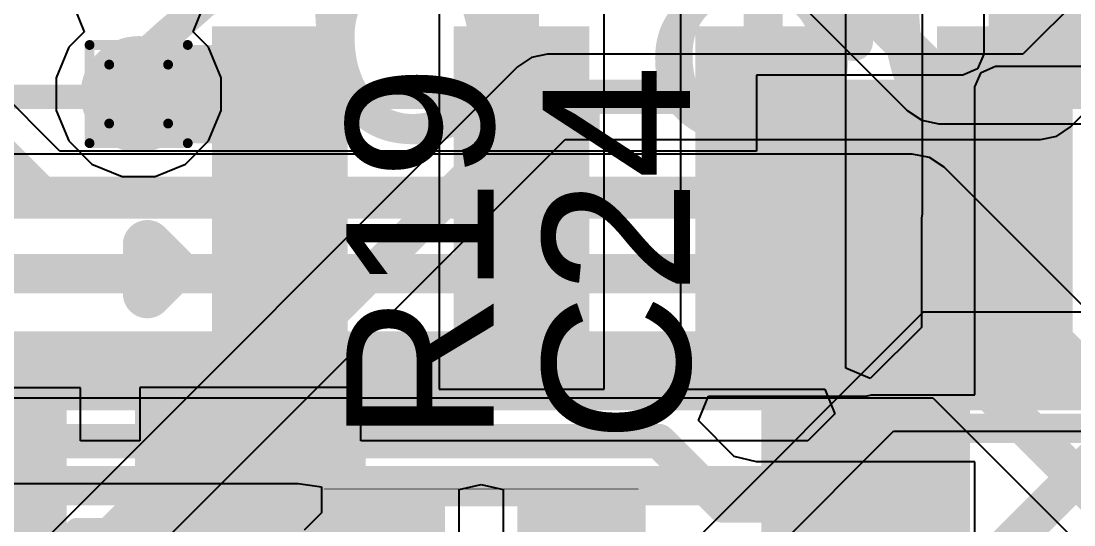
# Model space of a CAD drawing. Header units: inches. Extents: x -11 to 5433, y -4 to 5447.
# Drawn here: x 39.7 to 45.15, y 27.78 to 30.39 of the extents above; entities that cross this region are included whole.
import ezdxf

# ---------------------------------------------------------------- set-up
doc = ezdxf.new("R2010")
doc.units = ezdxf.units.IN
for name, color, linetype in [('Bottom Layer', 5, 'Continuous'), ('Bottom Overlay', 54, 'Continuous'), ('Bottom Paste', 16, 'Continuous'), ('Bottom Solder', 6, 'Continuous'), ('Dimensions', 6, 'Continuous'), ('Drill Drawing', 1, 'Continuous'), ('Ground', 16, 'Continuous'), ('Mechanical 4', 56, 'Continuous'), ('Power', 76, 'Continuous'), ('Top Layer', 1, 'Continuous'), ('Top Overlay', 2, 'Continuous'), ('Top Paste', 8, 'Continuous'), ('Top Solder', 216, 'Continuous'), ('Via Holes', 16, 'Continuous')]:
    doc.layers.add(name, color=color, linetype=linetype)
doc.styles.add('Arial', font='', dxfattribs={"height": 0.2})
doc.styles.get('Arial').set_extended_font_data('Arial')

# ---------------------------------------------------------------- blocks, each defined once
blk = doc.blocks.new('SM06B_GHS_TB_LF__SN__B_1')
at = {"layer": 'Bottom Layer'}
for points in [[(-3.4255, -0.8994), (-2.8255, -0.8994), (-2.8255, -2.5994), (-3.4255, -2.5994)], [(-2.1755, -0.8994), (-1.5755, -0.8994), (-1.5755, -2.5994), (-2.1755, -2.5994)], [(-0.9253, -0.8994), (-0.3253, -0.8994), (-0.3253, -2.5994), (-0.9253, -2.5994)], [(0.3246, -0.8994), (0.9246, -0.8994), (0.9246, -2.5994), (0.3246, -2.5994)]]:
    blk.add_hatch(color=5, dxfattribs=at).paths.add_polyline_path(points)
at = {"layer": 'Bottom Paste'}
for points in [[(-3.4255, -0.8994), (-2.8255, -0.8994), (-2.8255, -2.5994), (-3.4255, -2.5994)], [(-2.1755, -0.8994), (-1.5755, -0.8994), (-1.5755, -2.5994), (-2.1755, -2.5994)], [(-0.9253, -0.8994), (-0.3253, -0.8994), (-0.3253, -2.5994), (-0.9253, -2.5994)], [(0.3246, -0.8994), (0.9246, -0.8994), (0.9246, -2.5994), (0.3246, -2.5994)]]:
    blk.add_hatch(color=16, dxfattribs=at).paths.add_polyline_path(points)
at = {"layer": 'Bottom Solder'}
for points in [[(-3.4763, -0.8486), (-2.7747, -0.8486), (-2.7747, -2.6502), (-3.4763, -2.6502)], [(-2.2263, -0.8486), (-1.5247, -0.8486), (-1.5247, -2.6502), (-2.2263, -2.6502)], [(-0.9761, -0.8486), (-0.2745, -0.8486), (-0.2745, -2.6502), (-0.9761, -2.6502)], [(0.2738, -0.8486), (0.9754, -0.8486), (0.9754, -2.6502), (0.2738, -2.6502)]]:
    blk.add_hatch(color=6, dxfattribs=at).paths.add_polyline_path(points)
at = {"layer": 'Bottom Overlay'}
for points in [[(-3.8113, -1.978, 0.254, 0.254, 0), (-3.6843, -2.105, 0.254, 0.254, 0)], [(-3.8113, -2.232, 0.254, 0.254, 0), (-3.8113, -1.978, 0.254, 0.254, 0)], [(-3.8113, -2.232, 0.254, 0.254, 0), (-3.6843, -2.105, 0.254, 0.254, 0)]]:
    blk.add_lwpolyline(points, format="xyseb", dxfattribs=at)
for points in [[(-3.8748, -1.978, 0.127, 0.127, 1), (-3.7478, -1.978, 0.127, 0.127, 1)], [(-3.8748, -1.978, 0.127, 0.127, 1), (-3.7478, -1.978, 0.127, 0.127, 1)], [(-3.7478, -2.105, 0.127, 0.127, 1), (-3.6208, -2.105, 0.127, 0.127, 1)], [(-3.7478, -2.105, 0.127, 0.127, 1), (-3.6208, -2.105, 0.127, 0.127, 1)], [(-3.8748, -2.232, 0.127, 0.127, 1), (-3.7478, -2.232, 0.127, 0.127, 1)], [(-3.8748, -2.232, 0.127, 0.127, 1), (-3.7478, -2.232, 0.127, 0.127, 1)]]:
    blk.add_lwpolyline(points, format="xyseb", close=True, dxfattribs=at)
blk = doc.blocks.new('QFN_56__7_7__4')
at = {"layer": 'Top Layer'}
for points in [[(-3.8755, -2.5), (-3.0005, -2.5), (-3.0005, -2.7), (-3.8755, -2.7)], [(-2.7, -3.8755), (-2.7, -3.0005), (-2.5, -3.0005), (-2.5, -3.8755)], [(-2.3, -3.8755), (-2.3, -3.0005), (-2.1, -3.0005), (-2.1, -3.8755)], [(-1.9, -3.8755), (-1.9, -3.0005), (-1.7, -3.0005), (-1.7, -3.8755)], [(-1.5, -3.8755), (-1.5, -3.0005), (-1.3, -3.0005), (-1.3, -3.8755)], [(-1.1, -3.8755), (-1.1, -3.0005), (-0.9, -3.0005), (-0.9, -3.8755)], [(-0.7, -3.8755), (-0.7, -3.0005), (-0.5, -3.0005), (-0.5, -3.8755)]]:
    blk.add_hatch(color=1, dxfattribs=at).paths.add_polyline_path(points)
at = {"layer": 'Top Paste'}
for points in [[(-3.8755, -2.5), (-3.0005, -2.5), (-3.0005, -2.7), (-3.8755, -2.7)], [(-2.7, -3.8755), (-2.7, -3.0005), (-2.5, -3.0005), (-2.5, -3.8755)], [(-2.3, -3.8755), (-2.3, -3.0005), (-2.1, -3.0005), (-2.1, -3.8755)], [(-1.9, -3.8755), (-1.9, -3.0005), (-1.7, -3.0005), (-1.7, -3.8755)], [(-1.5, -3.8755), (-1.5, -3.0005), (-1.3, -3.0005), (-1.3, -3.8755)], [(-1.1, -3.8755), (-1.1, -3.0005), (-0.9, -3.0005), (-0.9, -3.8755)], [(-0.7, -3.8755), (-0.7, -3.0005), (-0.5, -3.0005), (-0.5, -3.8755)]]:
    blk.add_hatch(color=8, dxfattribs=at).paths.add_polyline_path(points)
at = {"layer": 'Top Solder'}
for points in [[(-3.9771, -1.9984), (-2.8989, -1.9984), (-2.8989, -2.4016), (-3.9771, -2.4016)], [(-3.9771, -2.3984), (-2.8989, -2.3984), (-2.8989, -2.8016), (-3.9771, -2.8016)], [(-2.8016, -3.9771), (-2.8016, -2.8989), (-2.3984, -2.8989), (-2.3984, -3.9771)], [(-2.4016, -3.9771), (-2.4016, -2.8989), (-1.9984, -2.8989), (-1.9984, -3.9771)], [(-2.0016, -3.9771), (-2.0016, -2.8989), (-1.5984, -2.8989), (-1.5984, -3.9771)], [(-1.6016, -3.9771), (-1.6016, -2.8989), (-1.1984, -2.8989), (-1.1984, -3.9771)], [(-1.2016, -3.9771), (-1.2016, -2.8989), (-0.7984, -2.8989), (-0.7984, -3.9771)], [(-0.8016, -3.9771), (-0.8016, -2.8989), (-0.3984, -2.8989), (-0.3984, -3.9771)]]:
    blk.add_hatch(color=216, dxfattribs=at).paths.add_polyline_path(points)
at = {"layer": 'Top Overlay'}
blk.add_lwpolyline([(-3, -3.5, 0.2, 0.2, 0), (-3.5, -3.5, 0.2, 0.2, 0)], format="xyseb", dxfattribs=at)
blk.add_lwpolyline([(-3.05, -3.5, 0.1, 0.1, 1), (-2.95, -3.5, 0.1, 0.1, 1)], format="xyseb", close=True, dxfattribs=at)
blk = doc.blocks.new('R___0603_B_86')
at = {"layer": 'Bottom Layer'}
for points in [[(-1.143, -0.4445), (-1.143, 0.4445), (-0.381, 0.4445), (-0.381, -0.4445)], [(0.381, -0.4445), (0.381, 0.4445), (1.143, 0.4445), (1.143, -0.4445)]]:
    blk.add_hatch(color=5, dxfattribs=at).paths.add_polyline_path(points)
at = {"layer": 'Bottom Paste'}
for points in [[(-1.143, -0.4445), (-1.143, 0.4445), (-0.381, 0.4445), (-0.381, -0.4445)], [(0.381, -0.4445), (0.381, 0.4445), (1.143, 0.4445), (1.143, -0.4445)]]:
    blk.add_hatch(color=16, dxfattribs=at).paths.add_polyline_path(points)
at = {"layer": 'Bottom Solder'}
for points in [[(-1.2446, -0.5461), (-1.2446, 0.5461), (-0.2794, 0.5461), (-0.2794, -0.5461)], [(0.2794, -0.5461), (0.2794, 0.5461), (1.2446, 0.5461), (1.2446, -0.5461)]]:
    blk.add_hatch(color=6, dxfattribs=at).paths.add_polyline_path(points)
at = {"layer": 'Bottom Overlay'}
for points in [[(-1.2192, 0.5334, 0.127, 0.127, 0), (1.2192, 0.5334, 0.127, 0.127, 0)], [(-1.2192, 0.5334, 0.127, 0.127, 0), (-1.2192, -0.5334, 0.127, 0.127, 0)], [(1.2192, 0.5334, 0.127, 0.127, 0), (1.2192, -0.5334, 0.127, 0.127, 0)], [(-1.2192, -0.5334, 0.127, 0.127, 0), (1.2192, -0.5334, 0.127, 0.127, 0)]]:
    blk.add_lwpolyline(points, format="xyseb", dxfattribs=at)
for points in [[(-1.25095, 0.5334, 0.0635, 0.0635, 1), (-1.18745, 0.5334, 0.0635, 0.0635, 1)], [(-1.25095, 0.5334, 0.0635, 0.0635, 1), (-1.18745, 0.5334, 0.0635, 0.0635, 1)], [(1.18745, 0.5334, 0.0635, 0.0635, 1), (1.25095, 0.5334, 0.0635, 0.0635, 1)], [(1.18745, 0.5334, 0.0635, 0.0635, 1), (1.25095, 0.5334, 0.0635, 0.0635, 1)], [(-1.25095, -0.5334, 0.0635, 0.0635, 1), (-1.18745, -0.5334, 0.0635, 0.0635, 1)], [(-1.25095, -0.5334, 0.0635, 0.0635, 1), (-1.18745, -0.5334, 0.0635, 0.0635, 1)], [(1.18745, -0.5334, 0.0635, 0.0635, 1), (1.25095, -0.5334, 0.0635, 0.0635, 1)], [(1.18745, -0.5334, 0.0635, 0.0635, 1), (1.25095, -0.5334, 0.0635, 0.0635, 1)]]:
    blk.add_lwpolyline(points, format="xyseb", close=True, dxfattribs=at)
blk = doc.blocks.new('R___0402_97')
at = {"layer": 'Top Layer'}
for points in [[(-0.6985, -0.3175), (-0.6985, 0.3175), (-0.2413, 0.3175), (-0.2413, -0.3175)], [(0.2413, -0.3175), (0.2413, 0.3175), (0.6985, 0.3175), (0.6985, -0.3175)]]:
    blk.add_hatch(color=1, dxfattribs=at).paths.add_polyline_path(points)
at = {"layer": 'Top Paste'}
for points in [[(-0.6985, -0.3175), (-0.6985, 0.3175), (-0.2413, 0.3175), (-0.2413, -0.3175)], [(0.2413, -0.3175), (0.2413, 0.3175), (0.6985, 0.3175), (0.6985, -0.3175)]]:
    blk.add_hatch(color=8, dxfattribs=at).paths.add_polyline_path(points)
at = {"layer": 'Top Solder'}
for points in [[(-0.7535, -0.3725), (-0.7535, 0.3725), (-0.1863, 0.3725), (-0.1863, -0.3725)], [(0.1863, -0.3725), (0.1863, 0.3725), (0.7535, 0.3725), (0.7535, -0.3725)]]:
    blk.add_hatch(color=216, dxfattribs=at).paths.add_polyline_path(points)
at = {"layer": 'Top Overlay'}
for points in [[(0.7874, 0.4064, 0.127, 0.127, 0), (-0.7874, 0.4064, 0.127, 0.127, 0)], [(-0.7874, 0.4064, 0.127, 0.127, 0), (-0.7874, -0.4064, 0.127, 0.127, 0)], [(0.7874, 0.4064, 0.127, 0.127, 0), (0.7874, -0.4064, 0.127, 0.127, 0)], [(0.7874, -0.4064, 0.127, 0.127, 0), (-0.7874, -0.4064, 0.127, 0.127, 0)], [(0.8128, -0.4318, 0.00323, 0.00323, 0), (-0.8128, -0.4318, 0.00323, 0.00323, 0)]]:
    blk.add_lwpolyline(points, format="xyseb", dxfattribs=at)
for points in [[(-0.8191, 0.4064, 0.0635, 0.0635, 1), (-0.7556, 0.4064, 0.0635, 0.0635, 1)], [(-0.8191, 0.4064, 0.0635, 0.0635, 1), (-0.7556, 0.4064, 0.0635, 0.0635, 1)], [(0.7556, 0.4064, 0.0635, 0.0635, 1), (0.8191, 0.4064, 0.0635, 0.0635, 1)], [(0.7556, 0.4064, 0.0635, 0.0635, 1), (0.8191, 0.4064, 0.0635, 0.0635, 1)], [(-0.8191, -0.4064, 0.0635, 0.0635, 1), (-0.7556, -0.4064, 0.0635, 0.0635, 1)], [(-0.8191, -0.4064, 0.0635, 0.0635, 1), (-0.7556, -0.4064, 0.0635, 0.0635, 1)], [(0.7556, -0.4064, 0.0635, 0.0635, 1), (0.8191, -0.4064, 0.0635, 0.0635, 1)], [(0.7556, -0.4064, 0.0635, 0.0635, 1), (0.8191, -0.4064, 0.0635, 0.0635, 1)], [(-0.8136, -0.4318, 0.00161, 0.00161, 1), (-0.812, -0.4318, 0.00161, 0.00161, 1)], [(0.812, -0.4318, 0.00161, 0.00161, 1), (0.8136, -0.4318, 0.00161, 0.00161, 1)]]:
    blk.add_lwpolyline(points, format="xyseb", close=True, dxfattribs=at)
blk = doc.blocks.new('SOD_323_B_164')
at = {"layer": 'Bottom Layer'}
for points in [[(-0.75, -0.45), (-1.55, -0.45), (-1.55, 0.45), (-0.75, 0.45)], [(1.55, -0.45), (0.75, -0.45), (0.75, 0.45), (1.55, 0.45)]]:
    blk.add_hatch(color=5, dxfattribs=at).paths.add_polyline_path(points)
at = {"layer": 'Bottom Overlay'}
for points in [[(-2.0066, 0.4834), (-0.9144, 0.4834), (-0.9144, 0.7882), (-2.0066, 0.7882)], [(-2.0066, -0.5071), (-1.5748, -0.5071), (-1.5748, 0.5089), (-2.0066, 0.5089)], [(-2.0065, -0.7866), (-0.9143, -0.7866), (-0.9143, -0.4818), (-2.0065, -0.4818)]]:
    blk.add_hatch(color=54, dxfattribs=at).paths.add_polyline_path(points)
at = {"layer": 'Bottom Paste'}
for points in [[(-0.75, -0.45), (-1.55, -0.45), (-1.55, 0.45), (-0.75, 0.45)], [(1.55, -0.45), (0.75, -0.45), (0.75, 0.45), (1.55, 0.45)]]:
    blk.add_hatch(color=16, dxfattribs=at).paths.add_polyline_path(points)
at = {"layer": 'Bottom Solder'}
for points in [[(-0.695, -0.505), (-1.605, -0.505), (-1.605, 0.505), (-0.695, 0.505)], [(1.605, -0.505), (0.695, -0.505), (0.695, 0.505), (1.605, 0.505)]]:
    blk.add_hatch(color=6, dxfattribs=at).paths.add_polyline_path(points)
at = {"layer": 'Bottom Overlay'}
for points in [[(-0.9144, 0.7366, 0.127, 0.127, 0), (0.9398, 0.7366, 0.127, 0.127, 0)], [(0.9398, 0.7366, 0.127, 0.127, 0), (0.9398, 0.5588, 0.127, 0.127, 0)], [(0.9398, -0.5588, 0.127, 0.127, 0), (0.9398, -0.7366, 0.127, 0.127, 0)], [(-0.9144, -0.7366, 0.127, 0.127, 0), (0.9398, -0.7366, 0.127, 0.127, 0)]]:
    blk.add_lwpolyline(points, format="xyseb", dxfattribs=at)
for points in [[(-0.9461, 0.7366, 0.0635, 0.0635, 1), (-0.8827, 0.7366, 0.0635, 0.0635, 1)], [(0.908, 0.7366, 0.0635, 0.0635, 1), (0.9715, 0.7366, 0.0635, 0.0635, 1)], [(0.908, 0.7366, 0.0635, 0.0635, 1), (0.9715, 0.7366, 0.0635, 0.0635, 1)], [(0.908, 0.5588, 0.0635, 0.0635, 1), (0.9715, 0.5588, 0.0635, 0.0635, 1)], [(0.908, -0.5588, 0.0635, 0.0635, 1), (0.9715, -0.5588, 0.0635, 0.0635, 1)], [(-0.9461, -0.7366, 0.0635, 0.0635, 1), (-0.8827, -0.7366, 0.0635, 0.0635, 1)], [(0.908, -0.7366, 0.0635, 0.0635, 1), (0.9715, -0.7366, 0.0635, 0.0635, 1)], [(0.908, -0.7366, 0.0635, 0.0635, 1), (0.9715, -0.7366, 0.0635, 0.0635, 1)]]:
    blk.add_lwpolyline(points, format="xyseb", close=True, dxfattribs=at)

msp = doc.modelspace()

# ---------------------------------------------------------------- hatches: boundary and pattern name
at = {"layer": 'Bottom Layer'}
h = msp.add_hatch(color=5, dxfattribs=at)
edge = h.paths.add_edge_path()
edge.add_arc((40.307, 30.0094), 0.3, 0, 360)
at = {"layer": 'Ground'}
h = msp.add_hatch(color=16, dxfattribs=at)
edge = h.paths.add_edge_path()
edge.add_arc((40.307, 30.0094), 0.3, 0, 360)
at = {"layer": 'Power'}
h = msp.add_hatch(color=76, dxfattribs=at)
edge = h.paths.add_edge_path()
edge.add_arc((40.307, 30.0094), 0.3, 0, 360)
at = {"layer": 'Top Layer'}
h = msp.add_hatch(color=1, dxfattribs=at)
edge = h.paths.add_edge_path()
edge.add_arc((40.307, 30.0094), 0.3, 0, 360)
at = {"layer": 'Via Holes'}
h = msp.add_hatch(color=7, dxfattribs=at)
edge = h.paths.add_edge_path()
edge.add_arc((40.307, 30.0094), 0.15, 0, 360)

# ---------------------------------------------------------------- linework, layer by layer
at = {"layer": 'Bottom Layer'}
for p, q in [((41.861, 30.4364), (41.861, 28.4824)), ((42.715, 28.4824), (42.715, 30.4364)), ((43.1111, 30.4364), (43.1111, 28.4824)), ((43.9651, 28.5909), (43.9651, 30.4364)), ((44.3611, 30.4364), (44.3611, 29.3902)), ((44.3611, 29.3902), (44.3566, 29.3677)), ((44.3566, 29.3677), (44.3566, 28.8027)), ((44.3566, 28.8027), (44.0921, 28.5383)), ((44.0921, 28.5383), (43.9651, 28.5909)), ((40.0063, 28.4907), (38.8523, 28.4907)), ((40.0063, 28.2163), (40.0063, 28.4907)), ((41.4568, 28.4912), (40.3138, 28.4912)), ((40.3138, 28.4912), (40.3138, 28.2163)), ((41.4568, 28.2163), (41.4568, 28.4912)), ((41.861, 28.4824), (42.715, 28.4824)), ((43.1111, 28.4824), (43.8566, 28.4824)), ((43.8566, 28.4824), (43.9092, 28.3554)), ((43.9092, 28.3554), (43.7701, 28.2163)), ((40.3138, 28.2163), (40.0063, 28.2163)), ((43.7701, 28.2163), (41.4568, 28.2163))]:
    msp.add_line(p, q, dxfattribs=at)
for points in [[(43.5381, 29.5661, 0.2032, 0.2032, 0), (43.5381, 30.8807, 0.2032, 0.2032, 0)], [(42.2769, 29.4704, 0.2032, 0.2032, 0), (42.2769, 30.4951, 0.2032, 0.2032, 0)], [(40.307, 30.0094, 0.508, 0.508, 0), (40.8904, 30.0094, 0.508, 0.508, 0)], [(40.8904, 30.0094, 0.3048, 0.3048, 0), (41.038, 29.8618, 0.3048, 0.3048, 0)], [(41.038, 29.4594, 0.3048, 0.3048, 0), (41.038, 29.8618, 0.3048, 0.3048, 0)], [(44.5897, 29.3677, 0.2032, 0.2032, 0), (44.7881, 29.5661, 0.2032, 0.2032, 0)], [(42.2769, 29.4704, 0.2032, 0.2032, 0), (42.288, 29.4594, 0.2032, 0.2032, 0)], [(44.5897, 28.7062, 0.2032, 0.2032, 0), (44.5897, 29.3677, 0.2032, 0.2032, 0)], [(44.6094, 27.4808, 0.2032, 0.2032, 0), (46.038, 28.9094, 0.2032, 0.2032, 0)], [(43.8667, 27.9832, 0.2032, 0.2032, 0), (44.5897, 28.7062, 0.2032, 0.2032, 0)], [(39.4293, 27.9832, 0.2032, 0.2032, 0), (40.8853, 27.9832, 0.2032, 0.2032, 0)], [(40.8853, 27.9832, 0.2032, 0.2032, 0), (43.8667, 27.9832, 0.2032, 0.2032, 0)]]:
    msp.add_lwpolyline(points, format="xyseb", dxfattribs=at)
for points in [[(40.18, 30.0094, 0.254, 0.254, 1), (40.434, 30.0094, 0.254, 0.254, 1)], [(40.7634, 30.0094, 0.254, 0.254, 1), (41.0174, 30.0094, 0.254, 0.254, 1)], [(40.8142, 30.0094, 0.1524, 0.1524, 1), (40.9666, 30.0094, 0.1524, 0.1524, 1)], [(40.9618, 29.8618, 0.1524, 0.1524, 1), (41.1142, 29.8618, 0.1524, 0.1524, 1)], [(40.9618, 29.8618, 0.1524, 0.1524, 1), (41.1142, 29.8618, 0.1524, 0.1524, 1)], [(43.4873, 29.5661, 0.1016, 0.1016, 1), (43.5889, 29.5661, 0.1016, 0.1016, 1)], [(44.7373, 29.5661, 0.1016, 0.1016, 1), (44.8389, 29.5661, 0.1016, 0.1016, 1)], [(40.9618, 29.4594, 0.1524, 0.1524, 1), (41.1142, 29.4594, 0.1524, 0.1524, 1)], [(42.2261, 29.4704, 0.1016, 0.1016, 1), (42.3277, 29.4704, 0.1016, 0.1016, 1)], [(42.2261, 29.4704, 0.1016, 0.1016, 1), (42.3277, 29.4704, 0.1016, 0.1016, 1)], [(42.2372, 29.4594, 0.1016, 0.1016, 1), (42.3388, 29.4594, 0.1016, 0.1016, 1)], [(44.5389, 29.3677, 0.1016, 0.1016, 1), (44.6405, 29.3677, 0.1016, 0.1016, 1)], [(44.5389, 29.3677, 0.1016, 0.1016, 1), (44.6405, 29.3677, 0.1016, 0.1016, 1)], [(44.5389, 28.7062, 0.1016, 0.1016, 1), (44.6405, 28.7062, 0.1016, 0.1016, 1)], [(44.5389, 28.7062, 0.1016, 0.1016, 1), (44.6405, 28.7062, 0.1016, 0.1016, 1)], [(40.8345, 27.9832, 0.1016, 0.1016, 1), (40.9361, 27.9832, 0.1016, 0.1016, 1)], [(40.8345, 27.9832, 0.1016, 0.1016, 1), (40.9361, 27.9832, 0.1016, 0.1016, 1)], [(43.8159, 27.9832, 0.1016, 0.1016, 1), (43.9175, 27.9832, 0.1016, 0.1016, 1)], [(43.8159, 27.9832, 0.1016, 0.1016, 1), (43.9175, 27.9832, 0.1016, 0.1016, 1)]]:
    msp.add_lwpolyline(points, format="xyseb", close=True, dxfattribs=at)
at = {"layer": 'Dimensions'}
msp.add_lwpolyline([(32.5832, 29.995, 0.127, 0.127, 0), (61.5832, 29.995, 0.127, 0.127, 0)], format="xyseb", dxfattribs=at)
at = {"layer": 'Drill Drawing'}
for points in [[(40.053, 30.2634, 0.0508, 0.0508, 0), (40.561, 30.2634, 0.0508, 0.0508, 0)], [(40.053, 29.7554, 0.0508, 0.0508, 0), (40.053, 30.2634, 0.0508, 0.0508, 0)], [(40.561, 29.7554, 0.0508, 0.0508, 0), (40.561, 30.2634, 0.0508, 0.0508, 0)], [(40.1546, 30.1618, 0.0508, 0.0508, 0), (40.4594, 30.1618, 0.0508, 0.0508, 0)], [(40.1546, 29.857, 0.0508, 0.0508, 0), (40.1546, 30.1618, 0.0508, 0.0508, 0)], [(40.4594, 29.857, 0.0508, 0.0508, 0), (40.4594, 30.1618, 0.0508, 0.0508, 0)], [(40.1546, 29.857, 0.0508, 0.0508, 0), (40.4594, 29.857, 0.0508, 0.0508, 0)], [(40.053, 29.7554, 0.0508, 0.0508, 0), (40.561, 29.7554, 0.0508, 0.0508, 0)]]:
    msp.add_lwpolyline(points, format="xyseb", dxfattribs=at)
for points in [[(40.0403, 30.2634, 0.0254, 0.0254, 1), (40.0657, 30.2634, 0.0254, 0.0254, 1)], [(40.0403, 30.2634, 0.0254, 0.0254, 1), (40.0657, 30.2634, 0.0254, 0.0254, 1)], [(40.5483, 30.2634, 0.0254, 0.0254, 1), (40.5737, 30.2634, 0.0254, 0.0254, 1)], [(40.5483, 30.2634, 0.0254, 0.0254, 1), (40.5737, 30.2634, 0.0254, 0.0254, 1)], [(40.1419, 30.1618, 0.0254, 0.0254, 1), (40.1673, 30.1618, 0.0254, 0.0254, 1)], [(40.1419, 30.1618, 0.0254, 0.0254, 1), (40.1673, 30.1618, 0.0254, 0.0254, 1)], [(40.4467, 30.1618, 0.0254, 0.0254, 1), (40.4721, 30.1618, 0.0254, 0.0254, 1)], [(40.4467, 30.1618, 0.0254, 0.0254, 1), (40.4721, 30.1618, 0.0254, 0.0254, 1)], [(40.1419, 29.857, 0.0254, 0.0254, 1), (40.1673, 29.857, 0.0254, 0.0254, 1)], [(40.1419, 29.857, 0.0254, 0.0254, 1), (40.1673, 29.857, 0.0254, 0.0254, 1)], [(40.4467, 29.857, 0.0254, 0.0254, 1), (40.4721, 29.857, 0.0254, 0.0254, 1)], [(40.4467, 29.857, 0.0254, 0.0254, 1), (40.4721, 29.857, 0.0254, 0.0254, 1)], [(40.0403, 29.7554, 0.0254, 0.0254, 1), (40.0657, 29.7554, 0.0254, 0.0254, 1)], [(40.0403, 29.7554, 0.0254, 0.0254, 1), (40.0657, 29.7554, 0.0254, 0.0254, 1)], [(40.5483, 29.7554, 0.0254, 0.0254, 1), (40.5737, 29.7554, 0.0254, 0.0254, 1)], [(40.5483, 29.7554, 0.0254, 0.0254, 1), (40.5737, 29.7554, 0.0254, 0.0254, 1)]]:
    msp.add_lwpolyline(points, format="xyseb", close=True, dxfattribs=at)
at = {"layer": 'Ground'}
for p, q in [((43.4662, 30.7415), (44.283, 29.9246)), ((44.283, 29.9246), (44.3587, 29.8741)), ((44.3587, 29.8741), (44.4478, 29.8563)), ((44.4478, 29.8563), (54.5403, 29.8563)), ((44.3098, 29.6995), (38.9841, 29.6995)), ((44.399, 29.6817), (44.3098, 29.6995)), ((44.4746, 29.6312), (44.399, 29.6817)), ((46.2127, 27.8931), (44.4746, 29.6312)), ((36.5124, 28.4391), (44.4165, 28.4391)), ((44.4165, 28.4391), (45.2351, 27.6205))]:
    msp.add_line(p, q, dxfattribs=at)
for points in [[(43.631, 30.9063, 0.2032, 0.2032, 0), (44.4478, 30.0894, 0.2032, 0.2032, 0)], [(44.4478, 30.0894, 0.2032, 0.2032, 0), (55.8236, 30.0894, 0.2032, 0.2032, 0)], [(38.6689, 29.4664, 0.2032, 0.2032, 0), (44.3098, 29.4664, 0.2032, 0.2032, 0)], [(44.3098, 29.4664, 0.2032, 0.2032, 0), (46.1162, 27.66, 0.2032, 0.2032, 0)], [(36.1565, 28.6722, 0.2032, 0.2032, 0), (44.5131, 28.6722, 0.2032, 0.2032, 0)], [(44.5131, 28.6722, 0.2032, 0.2032, 0), (45.8554, 27.3298, 0.2032, 0.2032, 0)]]:
    msp.add_lwpolyline(points, format="xyseb", dxfattribs=at)
for points in [[(44.397, 30.0894, 0.1016, 0.1016, 1), (44.4986, 30.0894, 0.1016, 0.1016, 1)], [(44.397, 30.0894, 0.1016, 0.1016, 1), (44.4986, 30.0894, 0.1016, 0.1016, 1)], [(44.259, 29.4664, 0.1016, 0.1016, 1), (44.3606, 29.4664, 0.1016, 0.1016, 1)], [(44.259, 29.4664, 0.1016, 0.1016, 1), (44.3606, 29.4664, 0.1016, 0.1016, 1)], [(44.4623, 28.6722, 0.1016, 0.1016, 1), (44.5639, 28.6722, 0.1016, 0.1016, 1)], [(44.4623, 28.6722, 0.1016, 0.1016, 1), (44.5639, 28.6722, 0.1016, 0.1016, 1)]]:
    msp.add_lwpolyline(points, format="xyseb", close=True, dxfattribs=at)
at = {"layer": 'Mechanical 4'}
msp.add_lwpolyline([(34.4972, 28.5, 0.254, 0.254, 0), (51.4972, 28.5, 0.254, 0.254, 0)], format="xyseb", dxfattribs=at)
at = {"layer": 'Power'}
for p, q in [((46.7466, 32.0801), (44.8816, 30.2151)), ((45.1285, 29.8393), (46.7674, 31.4782)), ((39.9729, 30.4587), (40.0255, 30.3317)), ((40.5885, 30.3317), (40.6411, 30.4587)), ((40.0255, 30.3317), (39.945, 30.2513)), ((40.669, 30.2513), (40.5885, 30.3317)), ((39.945, 30.2513), (39.88, 30.0943)), ((40.734, 30.0943), (40.669, 30.2513)), ((42.3388, 30.1984), (42.2673, 30.1506)), ((42.423, 30.2151), (42.3388, 30.1984)), ((44.8816, 30.2151), (42.423, 30.2151)), ((42.2673, 30.1506), (33.6802, 21.5635)), ((39.88, 30.0943), (39.88, 29.9245)), ((40.734, 29.9245), (40.734, 30.0943)), ((39.88, 29.9245), (39.945, 29.7675)), ((40.669, 29.7675), (40.734, 29.9245)), ((45.0571, 29.7916), (45.1285, 29.8393)), ((33.9915, 21.2522), (42.5142, 29.7749)), ((39.945, 29.7675), (40.0651, 29.6474)), ((40.5489, 29.6474), (40.669, 29.7675)), ((42.5142, 29.7749), (44.9728, 29.7749)), ((44.9728, 29.7749), (45.0571, 29.7916)), ((40.0651, 29.6474), (40.2221, 29.5824)), ((40.3919, 29.5824), (40.5489, 29.6474)), ((40.2221, 29.5824), (40.3919, 29.5824)), ((44.3655, 28.8808), (41.9318, 26.4471)), ((53.5077, 28.8808), (44.3655, 28.8808)), ((42.1132, 26.1666), (44.2131, 28.2665)), ((44.2131, 28.2665), (48.3287, 28.2665))]:
    msp.add_line(p, q, dxfattribs=at)
for points in [[(44.9728, 29.995, 0.1778, 0.1778, 0), (47.2377, 32.2599, 0.1778, 0.1778, 0)], [(33.5735, 21.1455, 0.1778, 0.1778, 0), (42.423, 29.995, 0.1778, 0.1778, 0)], [(42.423, 29.995, 0.1778, 0.1778, 0), (44.9728, 29.995, 0.1778, 0.1778, 0)]]:
    msp.add_lwpolyline(points, format="xyseb", dxfattribs=at)
for points in [[(42.3785, 29.995, 0.0889, 0.0889, 1), (42.4674, 29.995, 0.0889, 0.0889, 1)], [(42.3785, 29.995, 0.0889, 0.0889, 1), (42.4674, 29.995, 0.0889, 0.0889, 1)], [(44.9284, 29.995, 0.0889, 0.0889, 1), (45.0173, 29.995, 0.0889, 0.0889, 1)], [(44.9284, 29.995, 0.0889, 0.0889, 1), (45.0173, 29.995, 0.0889, 0.0889, 1)]]:
    msp.add_lwpolyline(points, format="xyseb", close=True, dxfattribs=at)
at = {"layer": 'Top Layer'}
for p, q in [((39.8998, 29.7139), (38.1424, 31.4713)), ((44.6795, 30.4987), (44.6795, 30.2155)), ((44.6795, 30.2155), (44.647, 30.1403)), ((44.647, 30.1403), (44.5717, 30.1078)), ((44.6654, 30.1218), (44.7407, 30.1543)), ((44.7407, 30.1543), (50.2722, 30.1543)), ((44.5717, 30.1078), (43.504, 30.1078)), ((43.504, 30.1078), (43.504, 29.7139)), ((44.633, 30.0466), (44.6654, 30.1218)), ((44.633, 28.8538), (44.633, 30.0466)), ((43.504, 29.7139), (39.8998, 29.7139)), ((44.633, 28.4538), (44.633, 28.8538)), ((43.2033, 28.3207), (43.2559, 28.4477)), ((43.2559, 28.4477), (44.0685, 28.4477)), ((44.0685, 28.4477), (44.099, 28.4538)), ((44.099, 28.4538), (44.633, 28.4538)), ((43.3885, 28.1355), (43.2033, 28.3207)), ((43.504, 28.1078), (43.3885, 28.1355)), ((44.633, 28.1078), (43.504, 28.1078)), ((43.504, 28.1078), (43.504, 28.1078)), ((43.504, 28.1078), (43.504, 28.1078)), ((43.504, 28.1078), (43.504, 28.1078)), ((44.633, 27.3139), (44.633, 28.1078)), ((39.6634, 27.9944), (41.1331, 27.9944)), ((41.1331, 27.9944), (41.2536, 27.9787)), ((41.2536, 27.9787), (41.2536, 27.8441)), ((41.9648, 27.9641), (42.0791, 27.99)), ((41.9648, 27.0897), (41.9648, 27.9641)), ((42.0791, 27.99), (42.1934, 27.9641)), ((42.1934, 27.9641), (42.1934, 27.0897)), ((41.2536, 27.8441), (41.1638, 27.7543))]:
    msp.add_line(p, q, dxfattribs=at)
for points in [[(37.9093, 31.3748, 0.2032, 0.2032, 0), (39.8033, 29.4808, 0.2032, 0.2032, 0)], [(39.8033, 29.4808, 0.2032, 0.2032, 0), (44.0685, 29.4808, 0.2032, 0.2032, 0)], [(38.9989, 29.0808, 0.2032, 0.2032, 0), (44.0685, 29.0808, 0.2032, 0.2032, 0)], [(36.1565, 28.6808, 0.2032, 0.2032, 0), (44.0685, 28.6808, 0.2032, 0.2032, 0)], [(44.0685, 28.2808, 0.1524, 0.1524, 0), (46.243, 28.2808, 0.1524, 0.1524, 0)], [(39.5723, 28.2146, 0.1778, 0.1778, 0), (42.9981, 28.2146, 0.1778, 0.1778, 0)], [(42.9981, 28.2146, 0.1778, 0.1778, 0), (43.3319, 27.8808, 0.1778, 0.1778, 0)], [(43.3319, 27.8808, 0.1778, 0.1778, 0), (44.0685, 27.8808, 0.1778, 0.1778, 0)]]:
    msp.add_lwpolyline(points, format="xyseb", dxfattribs=at)
for points in [[(39.7525, 29.4808, 0.1016, 0.1016, 1), (39.8541, 29.4808, 0.1016, 0.1016, 1)], [(39.7525, 29.4808, 0.1016, 0.1016, 1), (39.8541, 29.4808, 0.1016, 0.1016, 1)], [(44.0177, 29.4808, 0.1016, 0.1016, 1), (44.1193, 29.4808, 0.1016, 0.1016, 1)], [(44.0177, 29.0808, 0.1016, 0.1016, 1), (44.1193, 29.0808, 0.1016, 0.1016, 1)], [(44.0177, 28.6808, 0.1016, 0.1016, 1), (44.1193, 28.6808, 0.1016, 0.1016, 1)], [(44.0304, 28.2808, 0.0762, 0.0762, 1), (44.1066, 28.2808, 0.0762, 0.0762, 1)], [(42.9537, 28.2146, 0.0889, 0.0889, 1), (43.0426, 28.2146, 0.0889, 0.0889, 1)], [(42.9537, 28.2146, 0.0889, 0.0889, 1), (43.0426, 28.2146, 0.0889, 0.0889, 1)], [(43.2874, 27.8808, 0.0889, 0.0889, 1), (43.3763, 27.8808, 0.0889, 0.0889, 1)], [(43.2874, 27.8808, 0.0889, 0.0889, 1), (43.3763, 27.8808, 0.0889, 0.0889, 1)], [(44.024, 27.8808, 0.0889, 0.0889, 1), (44.1129, 27.8808, 0.0889, 0.0889, 1)]]:
    msp.add_lwpolyline(points, format="xyseb", close=True, dxfattribs=at)

# ---------------------------------------------------------------- block references
msp.add_blockref('SM06B_GHS_TB_LF__SN__B_1', (44.1635, 31.2088))
for name, p, rotation in [('QFN_56__7_7__4', (47.5065, 27.2808), 270), ('R___0603_B_86', (40.8853, 27.2212), 90), ('SOD_323_B_164', (39.4293, 26.8137), 90), ('R___0402_97', (42.0791, 27.5342), 180)]:
    msp.add_blockref(name, p, dxfattribs=dict(rotation=rotation))

# ---------------------------------------------------------------- texts
at = {"layer": 'Mechanical 4', "style": 'Arial'}
msp.add_text('26.80mm', height=1.524, dxfattribs=at).set_placement((39.9275, 29.7715))
at = {"layer": 'Top Overlay', "style": 'Arial'}
for s, p in [('C24', (43.1596, 28.2069)), ('R19', (42.1431, 28.2069))]:
    msp.add_text(s, height=0.762, rotation=90, dxfattribs=at).set_placement(p)

doc.saveas('drawing.dxf')
